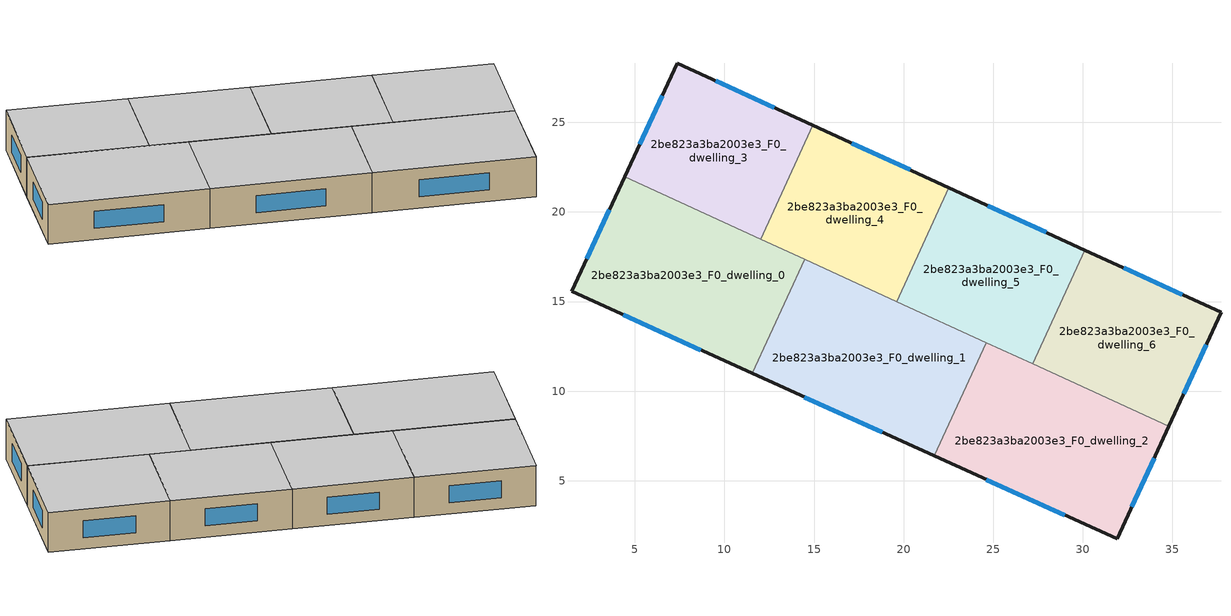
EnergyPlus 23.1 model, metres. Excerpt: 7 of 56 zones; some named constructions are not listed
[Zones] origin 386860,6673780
2be823a3ba2003e3_F0_dwelling_0
 floor ground (EU_floor_Construction): 14.47,17.36 11.55,10.99 1.46,15.56 4.42,21.96 z0
 wall outside (EU_wall_Construction): 4.42,21.96 1.46,15.56 11.55,10.99 z0:3
 wall to 2be823a3ba2003e3_F0_dwelling_1 (EU_wall_Construction): 11.55,10.99 14.47,17.36 z0:3
 wall to 2be823a3ba2003e3_F0_dwelling_3 (EU_wall_Construction): 12.02,18.48 4.42,21.96 z0:3
 wall to 2be823a3ba2003e3_F0_dwelling_4 (EU_wall_Construction): 14.47,17.36 12.02,18.48 z0:3
 window (EU_Window_Construction): 4.35,14.26 8.67,12.3 / 3.58,20.14 2.31,17.39 z0.86:2.14
 ceiling to 2be823a3ba2003e3_F1_dwelling_0 (EU_floor_Construction): 11.55,10.99 14.47,17.36 4.42,21.96 1.46,15.56 z3
2be823a3ba2003e3_F0_dwelling_1
 floor ground (EU_floor_Construction): 24.6,12.71 21.7,6.39 11.55,10.99 14.47,17.36 z0
 wall outside (EU_wall_Construction): 11.55,10.99 21.7,6.39 z0:3
 wall to 2be823a3ba2003e3_F0_dwelling_2 (EU_wall_Construction): 21.7,6.39 24.6,12.71 z0:3
 wall to 2be823a3ba2003e3_F0_dwelling_4 (EU_wall_Construction): 19.61,15 14.47,17.36 z0:3
 wall to 2be823a3ba2003e3_F0_dwelling_5 (EU_wall_Construction): 24.6,12.71 19.61,15 z0:3
 window (EU_Window_Construction): 14.45,9.67 18.8,7.7 z0.86:2.14
 ceiling to 2be823a3ba2003e3_F1_dwelling_1 (EU_floor_Construction): 21.7,6.39 24.6,12.71 14.47,17.36 11.55,10.99 z3
2be823a3ba2003e3_F0_dwelling_2
 floor ground (EU_floor_Construction): 34.8,8.04 31.91,1.75 21.7,6.39 24.6,12.71 z0
 wall outside (EU_wall_Construction): 21.7,6.39 31.91,1.75 34.8,8.04 z0:3
 wall to 2be823a3ba2003e3_F0_dwelling_6 (EU_wall_Construction): 34.8,8.04 27.2,11.52 z0:3
 wall to 2be823a3ba2003e3_F0_dwelling_5 (EU_wall_Construction): 27.2,11.52 24.6,12.71 z0:3
 window (EU_Window_Construction): 32.74,3.55 33.97,6.25 / 24.62,5.06 29,3.08 z0.86:2.14
 ceiling to 2be823a3ba2003e3_F1_dwelling_2 (EU_floor_Construction): 31.91,1.75 34.8,8.04 24.6,12.71 21.7,6.39 z3
2be823a3ba2003e3_F0_dwelling_3
 floor ground (EU_floor_Construction): 14.93,24.83 12.02,18.48 4.42,21.96 7.35,28.31 z0
 wall outside (EU_wall_Construction): 14.93,24.83 7.35,28.31 4.42,21.96 z0:3
 wall to 2be823a3ba2003e3_F0_dwelling_4 (EU_wall_Construction): 12.02,18.48 14.94,24.83 z0:3
 window (EU_Window_Construction): 6.52,26.5 5.26,23.78 / 12.77,25.83 9.52,27.32 z0.86:2.14
 ceiling to 2be823a3ba2003e3_F1_dwelling_3 (EU_floor_Construction): 12.02,18.48 14.93,24.83 7.35,28.31 4.42,21.96 z3
2be823a3ba2003e3_F0_dwelling_4
 floor ground (EU_floor_Construction): 22.53,21.35 19.61,15 12.02,18.48 14.93,24.83 z0
 wall outside (EU_wall_Construction): 22.53,21.35 14.93,24.83 z0:3
 wall to 2be823a3ba2003e3_F0_dwelling_5 (EU_wall_Construction): 19.61,15 22.53,21.35 z0:3
 window (EU_Window_Construction): 20.36,22.35 17.1,23.84 z0.86:2.14
 ceiling to 2be823a3ba2003e3_F1_dwelling_4 (EU_floor_Construction): 19.61,15 22.53,21.35 14.93,24.83 12.02,18.48 z3
2be823a3ba2003e3_F0_dwelling_5
 floor ground (EU_floor_Construction): 30.12,17.87 27.21,11.52 19.61,15 22.53,21.35 z0
 wall outside (EU_wall_Construction): 30.12,17.87 22.53,21.35 z0:3
 wall to 2be823a3ba2003e3_F0_dwelling_6 (EU_wall_Construction): 27.21,11.52 30.12,17.87 z0:3
 window (EU_Window_Construction): 27.95,18.87 24.69,20.36 z0.86:2.14
 ceiling to 2be823a3ba2003e3_F1_dwelling_5 (EU_floor_Construction): 27.2,11.52 30.12,17.87 22.53,21.35 19.61,15 z3
2be823a3ba2003e3_F0_dwelling_6
 floor ground (EU_floor_Construction): 37.71,14.39 34.8,8.04 27.21,11.52 30.12,17.87 z0
 wall outside (EU_wall_Construction): 34.8,8.04 37.71,14.39 30.12,17.87 z0:3
 window (EU_Window_Construction): 35.54,15.39 32.29,16.88 / 35.63,9.86 36.88,12.58 z0.86:2.14
 ceiling to 2be823a3ba2003e3_F1_dwelling_6 (EU_floor_Construction): 34.8,8.04 37.71,14.39 30.12,17.87 27.2,11.52 z3
[SCHEDULE:FILE] Column Number=1; Rows to Skip at Top=0; Number of Hours of Data=8760; Column Separator=Comma; Interpolate to Timestep=No; Minutes per Item=60; Adjust Schedule for Daylight Savings=Yes
Name | File
EU_Step8_GainSchedule_2be823a3ba2003e3_F2_dwelling_3_f000 | ../../schedules/2be823a3ba2003e3/2be823a3ba2003e3_F2_dwelling_3_f000_gain.csv
EU_Step8_GainSchedule_2be823a3ba2003e3_F2_dwelling_4_f000 | ../../schedules/2be823a3ba2003e3/2be823a3ba2003e3_F2_dwelling_4_f000_gain.csv
EU_Step8_GainSchedule_2be823a3ba2003e3_F2_dwelling_5_f000 | ../../schedules/2be823a3ba2003e3/2be823a3ba2003e3_F2_dwelling_5_f000_gain.csv
EU_Step8_GainSchedule_2be823a3ba2003e3_F2_dwelling_6_f000 | ../../schedules/2be823a3ba2003e3/2be823a3ba2003e3_F2_dwelling_6_f000_gain.csv
EU_Step8_GainSchedule_2be823a3ba2003e3_F3_dwelling_0_f000 | ../../schedules/2be823a3ba2003e3/2be823a3ba2003e3_F3_dwelling_0_f000_gain.csv
EU_Step8_GainSchedule_2be823a3ba2003e3_F3_dwelling_1_f000 | ../../schedules/2be823a3ba2003e3/2be823a3ba2003e3_F3_dwelling_1_f000_gain.csv
EU_Step8_GainSchedule_2be823a3ba2003e3_F3_dwelling_2_f000 | ../../schedules/2be823a3ba2003e3/2be823a3ba2003e3_F3_dwelling_2_f000_gain.csv
EU_Step8_GainSchedule_2be823a3ba2003e3_F3_dwelling_3_f000 | ../../schedules/2be823a3ba2003e3/2be823a3ba2003e3_F3_dwelling_3_f000_gain.csv
EU_Step8_GainSchedule_2be823a3ba2003e3_F3_dwelling_4_f000 | ../../schedules/2be823a3ba2003e3/2be823a3ba2003e3_F3_dwelling_4_f000_gain.csv
EU_Step8_GainSchedule_2be823a3ba2003e3_F3_dwelling_5_f000 | ../../schedules/2be823a3ba2003e3/2be823a3ba2003e3_F3_dwelling_5_f000_gain.csv
EU_Step8_GainSchedule_2be823a3ba2003e3_F3_dwelling_6_f000 | ../../schedules/2be823a3ba2003e3/2be823a3ba2003e3_F3_dwelling_6_f000_gain.csv
EU_Step8_GainSchedule_2be823a3ba2003e3_F4_dwelling_0_f000 | ../../schedules/2be823a3ba2003e3/2be823a3ba2003e3_F4_dwelling_0_f000_gain.csv
EU_Step8_GainSchedule_2be823a3ba2003e3_F4_dwelling_1_f000 | ../../schedules/2be823a3ba2003e3/2be823a3ba2003e3_F4_dwelling_1_f000_gain.csv
EU_Step8_GainSchedule_2be823a3ba2003e3_F4_dwelling_2_f000 | ../../schedules/2be823a3ba2003e3/2be823a3ba2003e3_F4_dwelling_2_f000_gain.csv
EU_Step8_GainSchedule_2be823a3ba2003e3_F4_dwelling_3_f000 | ../../schedules/2be823a3ba2003e3/2be823a3ba2003e3_F4_dwelling_3_f000_gain.csv
EU_Step8_GainSchedule_2be823a3ba2003e3_F4_dwelling_4_f000 | ../../schedules/2be823a3ba2003e3/2be823a3ba2003e3_F4_dwelling_4_f000_gain.csv
EU_Step8_GainSchedule_2be823a3ba2003e3_F4_dwelling_5_f000 | ../../schedules/2be823a3ba2003e3/2be823a3ba2003e3_F4_dwelling_5_f000_gain.csv
EU_Step8_GainSchedule_2be823a3ba2003e3_F4_dwelling_6_f000 | ../../schedules/2be823a3ba2003e3/2be823a3ba2003e3_F4_dwelling_6_f000_gain.csv
